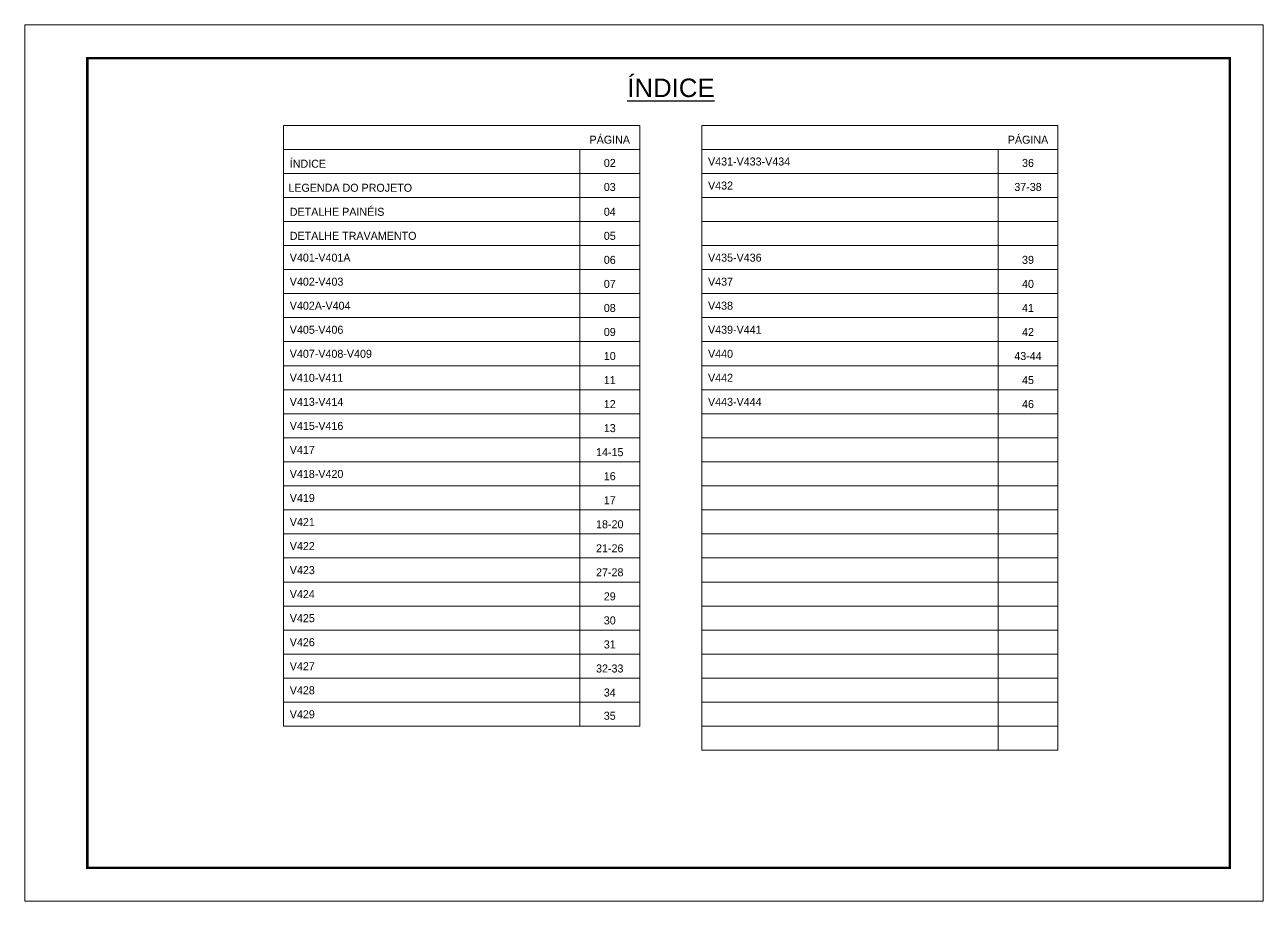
# Model space of a CAD drawing. Extents: x -3394 to 16474, y -5031 to 14397.
# Drawn here: x 5857 to 7342, y 13347 to 14397 of the extents above; entities that cross this region are included whole.
import ezdxf
from ezdxf.enums import TextEntityAlignment as Align

# ---------------------------------------------------------------- set-up
doc = ezdxf.new("R2010")
doc.units = 0
doc.layers.get('0').update_dxf_attribs({"linetype": 'CONTINUOUS'})
doc.layers.add('CARIMBO', color=255, linetype='CONTINUOUS', lineweight=9)
doc.layers.add('Folhas', color=255, linetype='CONTINUOUS', lineweight=9)
doc.styles.add('ARIAL', font='arial.ttf')
doc.styles.add('Tecnologia', font='')
doc.styles.get('Tecnologia').set_extended_font_data('Forgotten Futurist')

msp = doc.modelspace()

# ---------------------------------------------------------------- linework, layer by layer
at = {"layer": 'CARIMBO'}
for p, q in [((6167.48, 14276.08), (6594.56, 14276.08)), ((6167.48, 14276.08), (6594.56, 14276.08)), ((6167.48, 14276.08), (6167.48, 13556.18)), ((6594.56, 14276.08), (6594.56, 13556.18)), ((6668.98, 14276.08), (7096.06, 14276.08)), ((6668.98, 14276.08), (7096.06, 14276.08)), ((6668.98, 14276.08), (6668.98, 13527.38)), ((7096.06, 14276.08), (7096.06, 13527.38)), ((6167.48, 14247.29), (6594.56, 14247.29)), ((6167.48, 14247.29), (6594.56, 14247.29)), ((6167.48, 14247.29), (6594.56, 14247.29)), ((6522.74, 14247.29), (6522.74, 13556.18)), ((6668.98, 14247.29), (7096.06, 14247.29)), ((6668.98, 14247.29), (7096.06, 14247.29)), ((6668.98, 14247.29), (7096.06, 14247.29)), ((7024.24, 14247.29), (7024.24, 13527.38)), ((6167.48, 14218.49), (6594.56, 14218.49)), ((6668.98, 14218.49), (7096.06, 14218.49)), ((6167.48, 14189.69), (6594.56, 14189.69)), ((6668.98, 14189.69), (7096.06, 14189.69)), ((6167.48, 14160.9), (6594.56, 14160.9)), ((6668.98, 14160.9), (7096.06, 14160.9)), ((6167.48, 14132.1), (6594.56, 14132.1)), ((6668.98, 14132.1), (7096.06, 14132.1)), ((6167.48, 14103.31), (6594.56, 14103.31)), ((6668.98, 14103.31), (7096.06, 14103.31)), ((6167.48, 14074.51), (6594.56, 14074.51)), ((6668.98, 14074.51), (7096.06, 14074.51)), ((6167.48, 14045.71), (6594.56, 14045.71)), ((6668.98, 14045.71), (7096.06, 14045.71)), ((6167.48, 14016.92), (6594.56, 14016.92)), ((6668.98, 14016.92), (7096.06, 14016.92)), ((6167.48, 13988.12), (6594.56, 13988.12)), ((6668.98, 13988.12), (7096.06, 13988.12)), ((6167.48, 13959.32), (6594.56, 13959.32)), ((6668.98, 13959.32), (7096.06, 13959.32)), ((6167.48, 13930.53), (6594.56, 13930.53)), ((6668.98, 13930.53), (7096.06, 13930.53)), ((6167.48, 13901.73), (6594.56, 13901.73)), ((6668.98, 13901.73), (7096.06, 13901.73)), ((6167.48, 13872.94), (6594.56, 13872.94)), ((6668.98, 13872.94), (7096.06, 13872.94)), ((6167.48, 13844.14), (6594.56, 13844.14)), ((6668.98, 13844.14), (7096.06, 13844.14)), ((6167.48, 13815.34), (6594.56, 13815.34)), ((6668.98, 13815.34), (7096.06, 13815.34)), ((6167.48, 13786.55), (6594.56, 13786.55)), ((6668.98, 13786.55), (7096.06, 13786.55)), ((6167.48, 13757.75), (6594.56, 13757.75)), ((6668.98, 13757.75), (7096.06, 13757.75)), ((6167.48, 13728.96), (6594.56, 13728.96)), ((6668.98, 13728.96), (7096.06, 13728.96)), ((6167.48, 13700.16), (6594.56, 13700.16)), ((6668.98, 13700.16), (7096.06, 13700.16)), ((6167.48, 13671.36), (6594.56, 13671.36)), ((6668.98, 13671.36), (7096.06, 13671.36)), ((6167.48, 13642.57), (6594.56, 13642.57)), ((6668.98, 13642.57), (7096.06, 13642.57)), ((6167.48, 13613.77), (6594.56, 13613.77)), ((6668.98, 13613.77), (7096.06, 13613.77)), ((6167.48, 13584.97), (6594.56, 13584.97)), ((6668.98, 13584.97), (7096.06, 13584.97)), ((6167.48, 13556.18), (6594.56, 13556.18)), ((6668.98, 13556.18), (7096.06, 13556.18)), ((6668.98, 13527.38), (7096.06, 13527.38))]:
    msp.add_line(p, q, dxfattribs=at)
at = {"layer": 'Folhas'}
msp.add_lwpolyline([(5857.21, 13346.55), (7342.21, 13346.55), (7342.21, 14396.55), (5857.21, 14396.55)], close=True, dxfattribs=at)
at = {"layer": 'Folhas', "color": 30, "const_width": 3}
msp.add_lwpolyline([(5932.21, 13386.55), (7302.21, 13386.55), (7302.21, 14356.55), (5932.21, 14356.55)], close=True, dxfattribs=at)

# ---------------------------------------------------------------- texts
at = {"color": 0, "linetype": 'Continuous', "ltscale": 5, "style": 'ARIAL'}
msp.add_text('%%UÍNDICE', height=22.118, dxfattribs=at).set_placement((6632.03, 14309.98), align=Align.CENTER)
at = {"layer": 'CARIMBO', "style": 'Tecnologia'}
for s, p in [('PÁGINA', (6558.65, 14254.09)), ('PÁGINA', (7060.15, 14254.09)), ('02', (6558.65, 14226.26)), ('36', (7060.15, 14226.26)), ('03', (6558.65, 14197.47)), ('37-38', (7060.15, 14197.47)), ('04', (6558.65, 14167.71)), ('05', (6558.65, 14138.91)), ('06', (6558.65, 14110.11)), ('39', (7060.15, 14110.11)), ('07', (6558.65, 14081.32)), ('40', (7060.15, 14081.32)), ('08', (6558.65, 14052.52)), ('41', (7060.15, 14052.52)), ('09', (6558.65, 14023.72)), ('42', (7060.15, 14023.72)), ('10', (6558.65, 13994.93)), ('43-44', (7060.15, 13994.93)), ('11', (6558.65, 13966.13)), ('45', (7060.15, 13966.13)), ('12', (6558.65, 13937.34)), ('46', (7060.15, 13937.34)), ('13', (6558.65, 13908.54)), ('14-15', (6558.65, 13879.74)), ('16', (6558.65, 13850.95)), ('17', (6558.65, 13822.15)), ('18-20', (6558.65, 13793.35)), ('21-26', (6558.65, 13764.56)), ('27-28', (6558.65, 13735.76)), ('29', (6558.65, 13706.97)), ('30', (6558.65, 13678.17)), ('31', (6558.65, 13649.37)), ('32-33', (6558.65, 13620.58)), ('34', (6558.65, 13591.78)), ('35', (6558.65, 13563.95))]:
    msp.add_text(s, height=9.599, dxfattribs=at).set_placement(p, align=Align.CENTER)
for s, height, p in [('ÍNDICE', 9.599, (6174.98, 14225.3)), ('V431-V433-V434', 9.5987, (6676.48, 14227.97)), ('LEGENDA DO PROJETO', 9.5987, (6173.28, 14196.5)), ('V432', 9.599, (6676.48, 14199.18)), ('DETALHE PAINÉIS', 9.5987, (6174.98, 14167.71)), ('DETALHE TRAVAMENTO', 9.5987, (6174.98, 14138.91)), ('V401-V401A', 9.599, (6174.98, 14112.79)), ('V435-V436', 9.599, (6676.48, 14112.79)), ('V402-V403', 9.599, (6174.98, 14083.99)), ('V437', 9.599, (6676.48, 14083.99)), ('V402A-V404', 9.599, (6174.98, 14055.2)), ('V438', 9.599, (6676.48, 14055.2)), ('V405-V406', 9.599, (6174.98, 14026.4)), ('V439-V441', 9.599, (6676.48, 14026.4)), ('V407-V408-V409', 9.5987, (6174.98, 13997.6)), ('V440', 9.599, (6676.48, 13997.6)), ('V410-V411', 9.599, (6174.98, 13968.81)), ('V442', 9.599, (6676.48, 13968.81)), ('V413-V414', 9.599, (6174.98, 13940.01)), ('V443-V444', 9.599, (6676.48, 13940.01)), ('V415-V416', 9.599, (6174.98, 13911.22)), ('V417', 9.599, (6174.98, 13882.42)), ('V418-V420', 9.599, (6174.98, 13853.62)), ('V419', 9.599, (6174.98, 13824.83)), ('V421', 9.599, (6174.98, 13796.03)), ('V422', 9.599, (6174.98, 13767.23)), ('V423', 9.599, (6174.98, 13738.44)), ('V424', 9.599, (6174.98, 13709.64)), ('V425', 9.599, (6174.98, 13680.85)), ('V426', 9.599, (6174.98, 13652.05)), ('V427', 9.599, (6174.98, 13623.25)), ('V428', 9.599, (6174.98, 13594.46)), ('V429', 9.599, (6174.98, 13565.66))]:
    msp.add_text(s, height=height, dxfattribs=at).set_placement(p)

doc.saveas('drawing.dxf')
